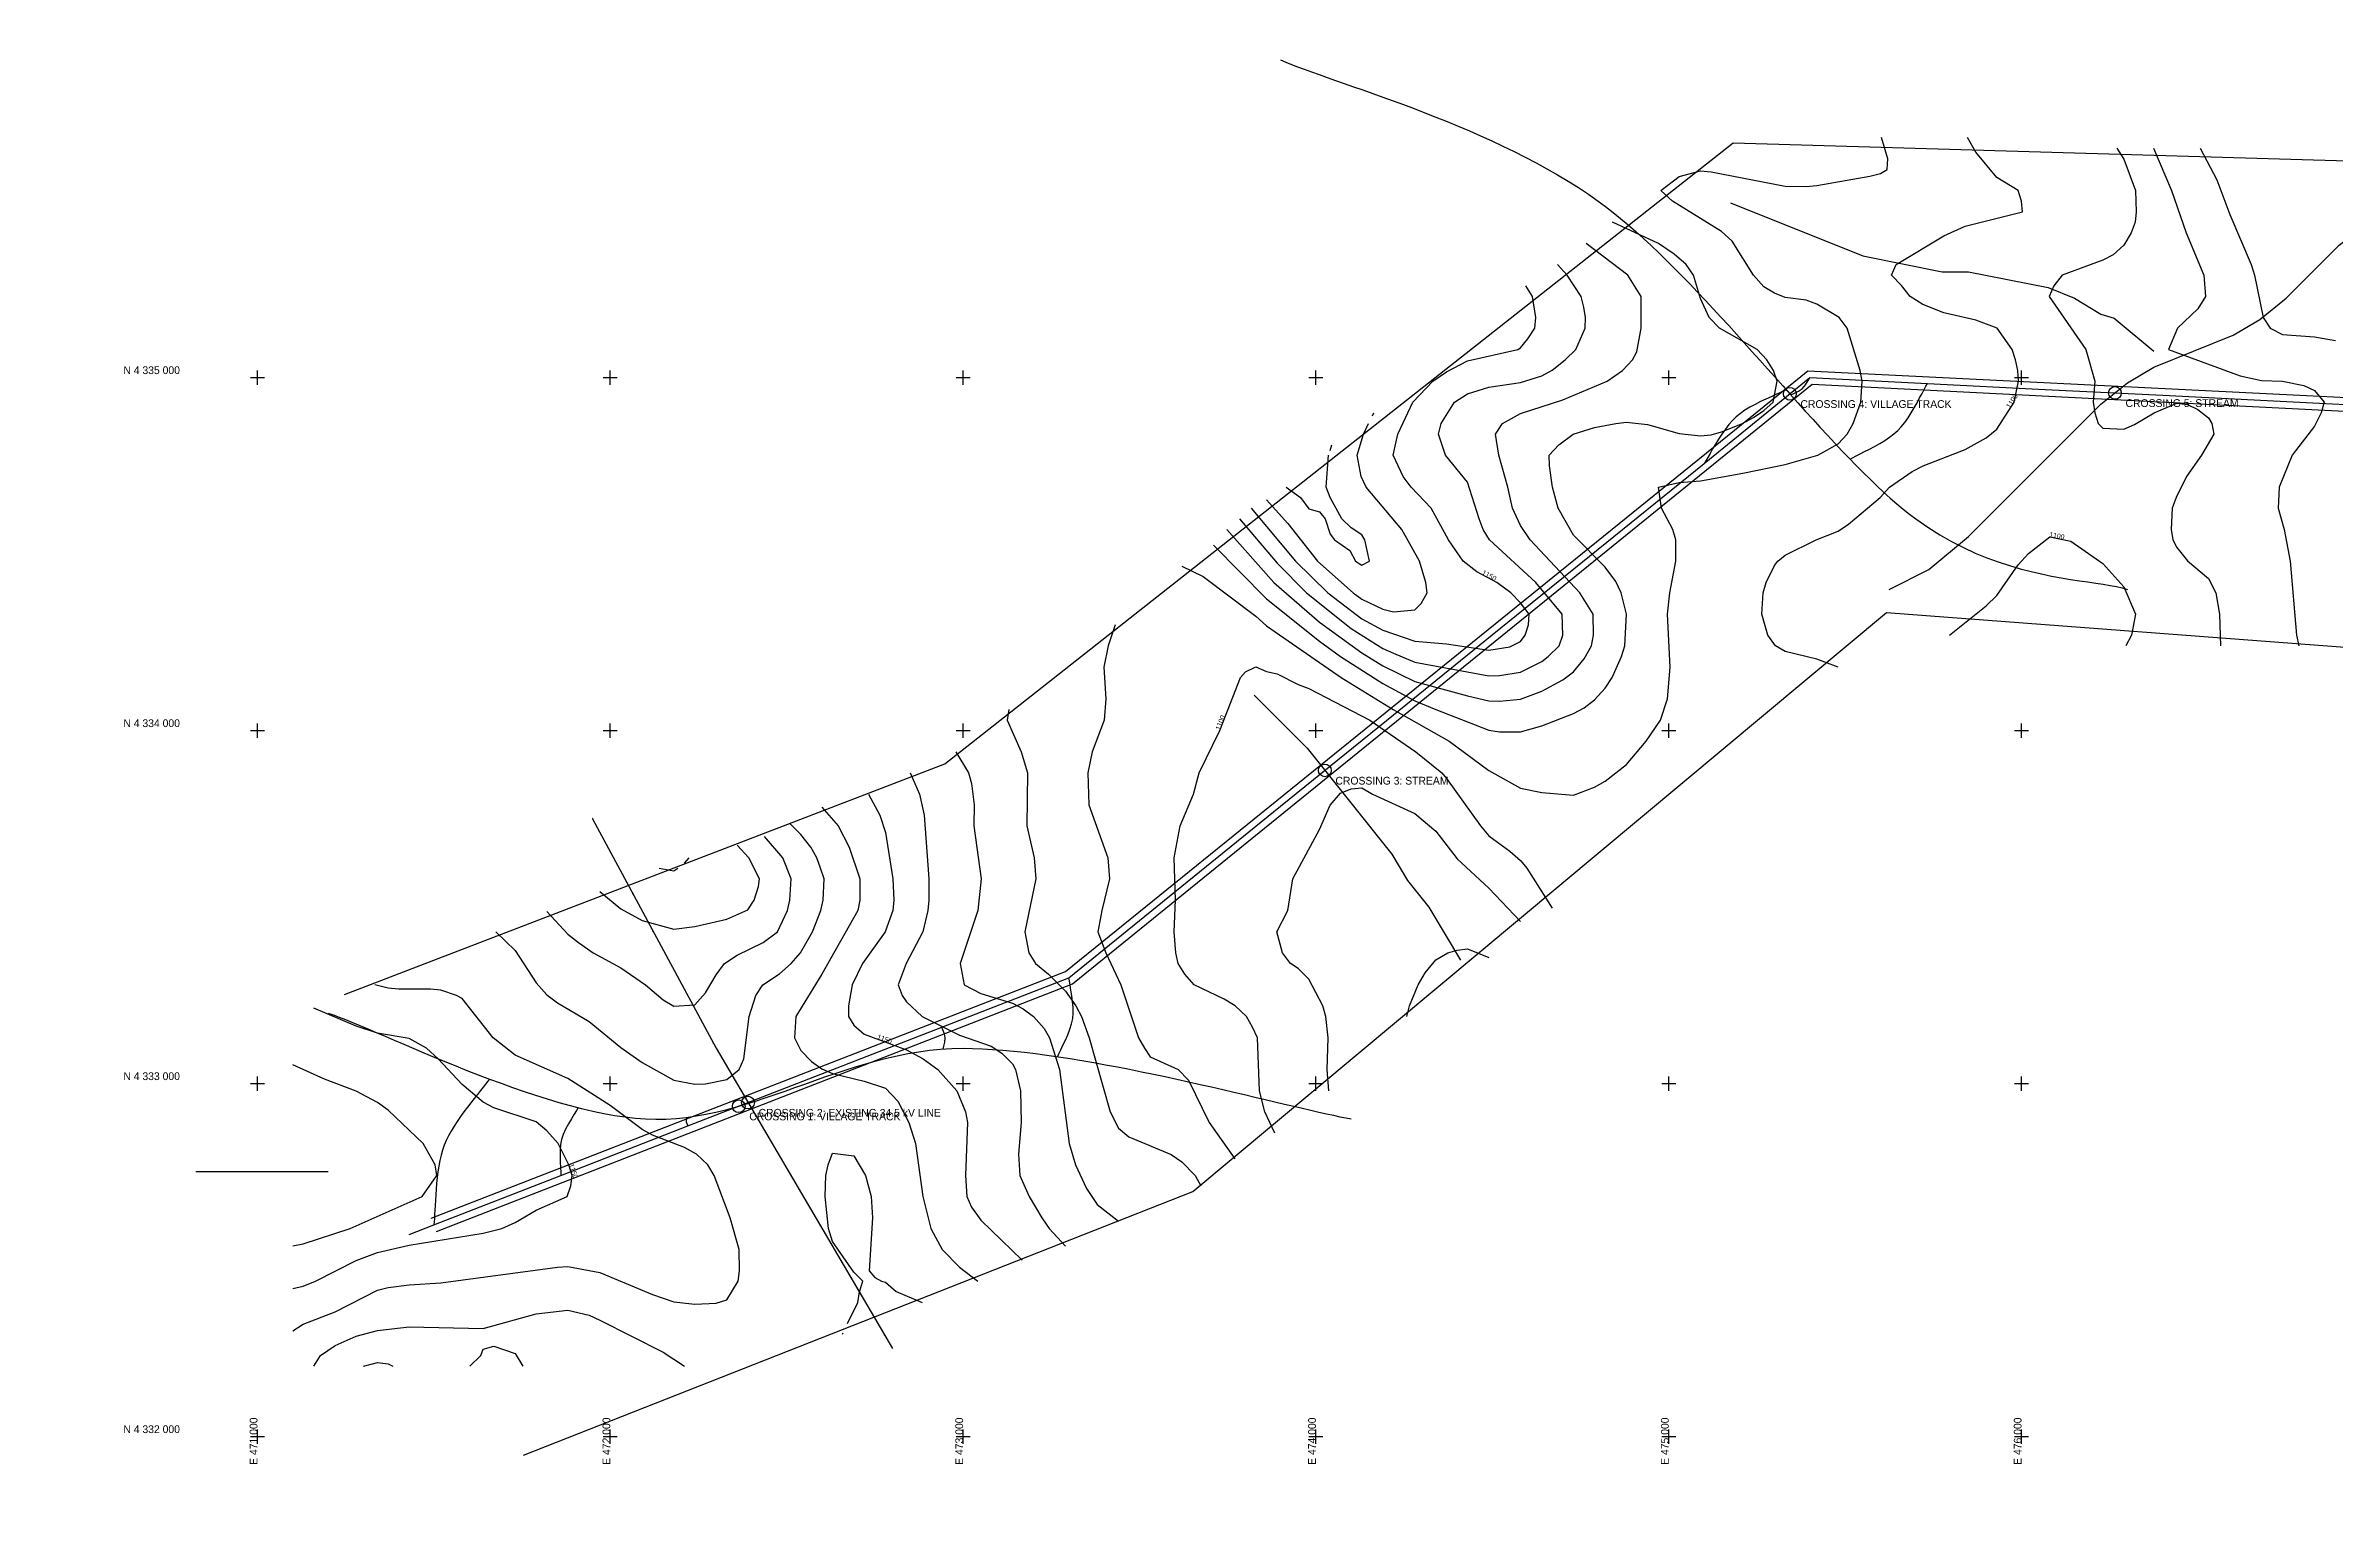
# Model space of a CAD drawing. Header units: metres. Extents: x 470400 to 482290, y 4331800 to 4340210.
# Drawn here: x 470400 to 476886, y 4331800 to 4335940 of the extents above; entities that cross this region are included whole.
import ezdxf
from ezdxf.enums import TextEntityAlignment as Align

# ---------------------------------------------------------------- set-up
doc = ezdxf.new("R2010")
doc.units = ezdxf.units.M
for name, color, linetype in [('CROSSING-TEXT', 7, 'Continuous'), ('EXISTING-34.5KV-LINE', 6, 'Continuous'), ('EXISTING-VILLAGE-TRACK', 251, 'Continuous'), ('GRID-COORDINATES', 8, 'Continuous'), ('OHL-154KV', 1, 'Continuous'), ('RIGHT-OF-WAY-40M', 252, 'Continuous'), ('ROAD-ACCESS-TRACK', 41, 'Continuous'), ('STREAM', 150, 'Continuous'), ('SURVEY-CORRIDOR', 8, 'Continuous'), ('TOPO-CONTOUR-MAJOR', 8, 'Continuous'), ('TOPO-CONTOUR-MINOR', 252, 'Continuous'), ('TOPO-TEXT', 8, 'Continuous')]:
    doc.layers.add(name, color=color, linetype=linetype)

# ---------------------------------------------------------------- blocks, each defined once
blk = doc.blocks.new('POLE_34.5KV')
blk.add_lwpolyline([(-0.75, -0.75), (0.75, -0.75), (0.75, 0.75), (-0.75, 0.75)], close=True)

msp = doc.modelspace()

# ---------------------------------------------------------------- linework, layer by layer
at = {"layer": 'CROSSING-TEXT'}
for centre in [(475343.3, 4334954.1), (476264.7, 4334956.8), (474025.3, 4333887.1), (472364, 4332936), (472390.4, 4332946.3)]:
    msp.add_circle(centre, 18, dxfattribs=at)
at = {"layer": 'EXISTING-34.5KV-LINE'}
msp.add_lwpolyline([(471950, 4333750), (472300, 4333100), (472800, 4332250)], dxfattribs=at)
at = {"layer": 'EXISTING-VILLAGE-TRACK'}
for points in [[(473900, 4335900), (473914.5, 4335893.8), (473930.5, 4335887.3), (473948, 4335880.5), (473967, 4335873.5), (473987.3, 4335866.1), (474008.9, 4335858.4), (474031.7, 4335850.3), (474055.6, 4335842), (474080.5, 4335833.3), (474106.5, 4335824.2), (474133.3, 4335814.8), (474161, 4335805), (474189.4, 4335794.9), (474218.5, 4335784.3), (474248.2, 4335773.4), (474278.5, 4335762.1), (474309.1, 4335750.3), (474340.2, 4335738.2), (474371.6, 4335725.6), (474403.1, 4335712.6), (474434.9, 4335699.1), (474466.7, 4335685.2), (474498.5, 4335670.8), (474530.2, 4335656), (474561.8, 4335640.7), (474593.1, 4335624.9), (474624.2, 4335608.6), (474654.9, 4335591.8), (474685.1, 4335574.5), (474714.8, 4335556.6), (474743.9, 4335538.3), (474772.3, 4335519.4), (474800, 4335500), (474821, 4335484.4), (474842.2, 4335468), (474863.5, 4335450.7), (474884.9, 4335432.7), (474906.4, 4335413.9), (474928.1, 4335394.4), (474949.8, 4335374.2), (474971.7, 4335353.5), (474993.6, 4335332.2), (475015.5, 4335310.4), (475037.5, 4335288.1), (475059.6, 4335265.4), (475081.7, 4335242.4), (475103.7, 4335219), (475125.8, 4335195.3), (475147.9, 4335171.4), (475170, 4335147.2), (475192, 4335123), (475214, 4335098.6), (475236, 4335074.2), (475257.8, 4335049.7), (475279.6, 4335025.3), (475301.4, 4335001), (475323, 4334976.7), (475344.5, 4334952.7), (475365.9, 4334928.9), (475387.1, 4334905.3), (475408.2, 4334882), (475429.2, 4334859.1), (475450, 4334836.5), (475470.6, 4334814.4), (475491, 4334792.8), (475511.2, 4334771.7), (475531.3, 4334751.2), (475551, 4334731.3), (475570.6, 4334712.1), (475589.9, 4334693.6), (475609, 4334675.9), (475627.8, 4334658.9), (475646.3, 4334642.8), (475664.5, 4334627.6), (475682.4, 4334613.3), (475700, 4334600), (475734.1, 4334576.2), (475768.1, 4334554.8), (475801.9, 4334535.5), (475835.5, 4334518.3), (475868.7, 4334503.1), (475901.5, 4334489.6), (475933.8, 4334477.7), (475965.5, 4334467.3), (475996.5, 4334458.3), (476026.8, 4334450.5), (476056.2, 4334443.8), (476084.7, 4334437.9), (476112.2, 4334432.9), (476138.6, 4334428.5), (476163.8, 4334424.7), (476187.8, 4334421.2), (476210.3, 4334417.9), (476231.5, 4334414.7), (476251.1, 4334411.5), (476269.1, 4334408), (476285.4, 4334404.3), (476300, 4334400)], [(471200, 4333200), (471214.9, 4333194.8), (471231.5, 4333188.6), (471249.7, 4333181.4), (471269.4, 4333173.4), (471290.6, 4333164.7), (471313, 4333155.2), (471336.8, 4333145.1), (471361.7, 4333134.4), (471387.7, 4333123.2), (471414.8, 4333111.6), (471442.8, 4333099.7), (471471.6, 4333087.5), (471501.2, 4333075.1), (471531.5, 4333062.6), (471562.3, 4333050), (471593.8, 4333037.5), (471625.6, 4333025.1), (471657.8, 4333012.8), (471690.3, 4333000.8), (471722.9, 4332989.1), (471755.7, 4332977.7), (471788.5, 4332966.9), (471821.3, 4332956.6), (471853.9, 4332946.9), (471886.3, 4332937.9), (471918.4, 4332929.6), (471950.1, 4332922.2), (471981.3, 4332915.6), (472012, 4332910.1), (472042.1, 4332905.6), (472071.4, 4332902.2), (472100, 4332900), (472128.9, 4332899.1), (472157.7, 4332899.6), (472186.3, 4332901.3), (472214.7, 4332904.2), (472243, 4332908.3), (472271.2, 4332913.3), (472299.3, 4332919.2), (472327.3, 4332926), (472355.3, 4332933.5), (472383.3, 4332941.6), (472411.2, 4332950.3), (472439.2, 4332959.4), (472467.2, 4332968.9), (472495.3, 4332978.7), (472523.4, 4332988.7), (472551.6, 4332998.8), (472580, 4333008.9), (472608.4, 4333018.9), (472637.1, 4333028.7), (472665.9, 4333038.3), (472694.9, 4333047.5), (472724.1, 4333056.2), (472753.5, 4333064.4), (472783.2, 4333072), (472813.2, 4333078.9), (472843.5, 4333085), (472874.1, 4333090.1), (472905, 4333094.3), (472936.3, 4333097.4), (472967.9, 4333099.3), (473000, 4333100), (473026.8, 4333099.7), (473054.6, 4333098.7), (473083.3, 4333097), (473112.8, 4333094.8), (473143.1, 4333092), (473174, 4333088.7), (473205.6, 4333084.9), (473237.7, 4333080.6), (473270.3, 4333075.9), (473303.3, 4333070.8), (473336.6, 4333065.4), (473370.1, 4333059.6), (473403.9, 4333053.5), (473437.7, 4333047.1), (473471.6, 4333040.5), (473505.5, 4333033.8), (473539.3, 4333026.8), (473572.9, 4333019.7), (473606.2, 4333012.5), (473639.3, 4333005.2), (473672, 4332997.9), (473704.2, 4332990.6), (473735.9, 4332983.3), (473767, 4332976.1), (473797.4, 4332969), (473827.1, 4332962), (473856, 4332955.2), (473884, 4332948.5), (473911.1, 4332942.1), (473937.1, 4332936), (473962, 4332930.1), (473985.8, 4332924.6), (474008.3, 4332919.4), (474029.6, 4332914.6), (474049.4, 4332910.2), (474067.8, 4332906.3), (474084.7, 4332902.9), (474100, 4332900)]]:
    msp.add_lwpolyline(points, dxfattribs=at)
at = {"layer": 'GRID-COORDINATES'}
for p, q in [((470980, 4335000), (471020, 4335000)), ((471000, 4334980), (471000, 4335020)), ((471980, 4335000), (472020, 4335000)), ((472000, 4334980), (472000, 4335020)), ((472980, 4335000), (473020, 4335000)), ((473000, 4334980), (473000, 4335020)), ((473980, 4335000), (474020, 4335000)), ((474000, 4334980), (474000, 4335020)), ((474980, 4335000), (475020, 4335000)), ((475000, 4334980), (475000, 4335020)), ((475980, 4335000), (476020, 4335000)), ((476000, 4334980), (476000, 4335020)), ((470980, 4334000), (471020, 4334000)), ((471000, 4333980), (471000, 4334020)), ((471980, 4334000), (472020, 4334000)), ((472000, 4333980), (472000, 4334020)), ((472980, 4334000), (473020, 4334000)), ((473000, 4333980), (473000, 4334020)), ((473980, 4334000), (474020, 4334000)), ((474000, 4333980), (474000, 4334020)), ((474980, 4334000), (475020, 4334000)), ((475000, 4333980), (475000, 4334020)), ((475980, 4334000), (476020, 4334000)), ((476000, 4333980), (476000, 4334020)), ((471000, 4332980), (471000, 4333020)), ((472000, 4332980), (472000, 4333020)), ((473000, 4332980), (473000, 4333020)), ((474000, 4332980), (474000, 4333020)), ((475000, 4332980), (475000, 4333020)), ((476000, 4332980), (476000, 4333020)), ((470980, 4333000), (471020, 4333000)), ((471980, 4333000), (472020, 4333000)), ((472980, 4333000), (473020, 4333000)), ((473980, 4333000), (474020, 4333000)), ((474980, 4333000), (475020, 4333000)), ((475980, 4333000), (476020, 4333000)), ((470980, 4332000), (471020, 4332000)), ((471000, 4331980), (471000, 4332020)), ((471980, 4332000), (472020, 4332000)), ((472000, 4331980), (472000, 4332020)), ((472980, 4332000), (473020, 4332000)), ((473000, 4331980), (473000, 4332020)), ((473980, 4332000), (474020, 4332000)), ((474000, 4331980), (474000, 4332020)), ((474980, 4332000), (475020, 4332000)), ((475000, 4331980), (475000, 4332020)), ((475980, 4332000), (476020, 4332000)), ((476000, 4331980), (476000, 4332020))]:
    msp.add_line(p, q, dxfattribs=at)
at = {"layer": 'OHL-154KV'}
msp.add_lwpolyline([(471430.1, 4332572.8), (471500, 4332600), (471860, 4332740), (472220, 4332880), (472580, 4333020), (472940, 4333160), (473300, 4333300), (473600, 4333542.9), (473900, 4333785.7), (474200, 4334028.6), (474500, 4334271.4), (474800, 4334514.3), (475100, 4334757.1), (475400, 4335000), (475733.3, 4334983.3), (476066.7, 4334966.7), (476400, 4334950), (476733.3, 4334933.3), (477066.7, 4334916.7)], dxfattribs=at)
at = {"layer": 'RIGHT-OF-WAY-40M'}
for points in [[(471492.8, 4332618.6), (473290, 4333317.3), (475393.8, 4335019), (477400.2, 4334920), (479391.7, 4334968.2), (479931.5, 4335557.6), (480080, 4339500.8)], [(471507.2, 4332581.4), (473310, 4333282.7), (475406.2, 4334981), (477399.8, 4334880), (479408.3, 4334931.8), (479968.5, 4335542.4), (480120, 4339499.2)]]:
    msp.add_lwpolyline(points, dxfattribs=at)
at = {"layer": 'ROAD-ACCESS-TRACK'}
for points in [[(475333, 4334965.5), (475325.3, 4334961.7), (475315.2, 4334957.1), (475303.3, 4334951.7), (475289.9, 4334945.8), (475275.4, 4334939.2), (475260.4, 4334932), (475245.2, 4334924.3), (475230.3, 4334916.2), (475216.1, 4334907.6), (475203, 4334898.6), (475191.5, 4334889.3), (475181, 4334878.9), (475170.6, 4334866.9), (475160.5, 4334853.7), (475150.7, 4334839.8), (475141.4, 4334825.6), (475132.6, 4334811.4), (475124.4, 4334797.8), (475117, 4334785.2), (475110.4, 4334773.9), (475104.7, 4334764.4), (475100, 4334757.1)], [(475345.7, 4334951.3), (475354.7, 4334955.4), (475367.4, 4334961.6), (475378.7, 4334969.1), (475387.5, 4334979.6), (475394.9, 4334991.5), (475400, 4335000)], [(475513.8, 4334769.1), (475521.2, 4334773.2), (475530.9, 4334778.2), (475542.4, 4334783.9), (475555.3, 4334790.3), (475569.1, 4334797.4), (475583.5, 4334805), (475598.1, 4334813.2), (475612.4, 4334821.9), (475625.9, 4334830.9), (475638.4, 4334840.3), (475649.3, 4334849.9), (475659.2, 4334860.5), (475668.8, 4334872.7), (475678.2, 4334886.1), (475687.2, 4334900.1), (475695.7, 4334914.5), (475703.7, 4334928.7), (475711.1, 4334942.4), (475717.9, 4334955.1), (475723.9, 4334966.5), (475729, 4334976), (475733.3, 4334983.3)], [(473267.7, 4333076.3), (473271.4, 4333084.6), (473276.7, 4333095.5), (473283.1, 4333108.5), (473289.9, 4333123.1), (473296.6, 4333138.5), (473302.7, 4333154.2), (473307.6, 4333169.7), (473310.7, 4333184.3), (473311.9, 4333199.2), (473311.6, 4333215.4), (473310.2, 4333232.2), (473308, 4333248.9), (473305.6, 4333264.7), (473303.2, 4333279), (473301.2, 4333291), (473300, 4333300)], [(472943.8, 4333097.9), (472945.8, 4333106.1), (472948.4, 4333117.8), (472949.3, 4333129.4), (472947, 4333140.8), (472943, 4333152.1), (472940, 4333160)], [(471657.3, 4333013), (471652.7, 4333006.5), (471646.8, 4332998.8), (471639.8, 4332989.9), (471632, 4332980.1), (471623.4, 4332969.5), (471614.3, 4332958), (471604.8, 4332945.9), (471595, 4332933.3), (471585.2, 4332920.2), (471575.6, 4332906.7), (471566.2, 4332893.1), (471557.2, 4332879.3), (471548.8, 4332865.6), (471541.3, 4332851.9), (471534.6, 4332838.5), (471529.1, 4332825.4), (471524.5, 4332811.9), (471520.5, 4332797.5), (471517.1, 4332782.2), (471514.2, 4332766.4), (471511.7, 4332750.2), (471509.7, 4332733.7), (471507.9, 4332717.2), (471506.5, 4332701), (471505.4, 4332685), (471504.4, 4332669.7), (471503.6, 4332655.1), (471502.9, 4332641.4), (471502.2, 4332628.8), (471501.6, 4332617.6), (471500.8, 4332608), (471500, 4332600)], [(471909.4, 4332931.9), (471904.7, 4332923.9), (471897.9, 4332913.1), (471889.9, 4332900.2), (471881.4, 4332886), (471873.4, 4332871.1), (471866.5, 4332856.2), (471861.7, 4332841.9), (471859, 4332827.1), (471857.8, 4332810.7), (471857.6, 4332793.7), (471858.2, 4332777.2), (471859, 4332762), (471859.7, 4332749.3), (471860, 4332740)], [(472216.5, 4332904.5), (472215.3, 4332891.8), (472220, 4332880)]]:
    msp.add_lwpolyline(points, dxfattribs=at)
at = {"layer": 'STREAM'}
for points in [[(475625, 4334400), (475737.5, 4334456.2), (475850, 4334550), (476225, 4334925), (476300, 4334985), (476375, 4335030), (476600, 4335120), (476675, 4335165), (476750, 4335225), (476900, 4335375), (476975, 4335435), (477125, 4335525), (477200, 4335555), (477275, 4335570), (477350, 4335600)], [(475175, 4335495), (475550, 4335345), (475775, 4335300), (475850, 4335300), (476075, 4335255), (476150, 4335225), (476225, 4335180), (476262.5, 4335168.8), (476375, 4335075)], [(473825, 4334100), (473975, 4333950), (474215, 4333650), (474260, 4333575), (474320, 4333500), (474410, 4333350)], [(471200, 4332750), (470825, 4332750)]]:
    msp.add_lwpolyline(points, dxfattribs=at)
at = {"layer": 'SURVEY-CORRIDOR'}
for points in [[(471246.3, 4333252.4), (472948.7, 4333905.5), (475182.9, 4335665.5), (477408.7, 4335599.9), (479110.2, 4335587.2), (479302.6, 4335816.1), (479400.5, 4339526.6)], [(471753.7, 4331947.6), (473651.3, 4332694.5), (475617.1, 4334334.5), (477391.3, 4334200.1), (479689.8, 4334312.8), (480597.4, 4335283.9), (480799.5, 4339473.4)]]:
    msp.add_lwpolyline(points, dxfattribs=at)
at = {"layer": 'TOPO-CONTOUR-MAJOR'}
for points in [[(475480, 4334179.4), (475420, 4334202.4), (475330, 4334224.5), (475302.9, 4334240), (475280.8, 4334270), (475263.6, 4334330), (475267.5, 4334390), (475275.8, 4334420), (475300, 4334467.4), (475309.3, 4334480), (475330, 4334496.6), (475418, 4334540), (475480, 4334565.3), (475510, 4334584.5), (475598.9, 4334660), (475625.9, 4334690), (475690, 4334733.9), (475721.6, 4334750), (475840, 4334796), (475900, 4334829.3), (475930, 4334854.3), (475978.8, 4334930), (475991.4, 4334990), (475989.7, 4335020), (475983, 4335050), (475973.1, 4335080), (475931.1, 4335140), (475870, 4335163.1), (475780, 4335183.8), (475720, 4335207.4), (475684.2, 4335230), (475660, 4335261.2), (475631.2, 4335290), (475644.7, 4335320), (475780, 4335401.8), (475840, 4335428.8), (476003.1, 4335470), (476000.1, 4335500), (475990.5, 4335530), (475930, 4335567.3), (475870, 4335638.8), (475846.7, 4335680)], [(473816.2, 4334630), (473941.9, 4334480), (474033.6, 4334390), (474130, 4334316.2), (474190, 4334284.2), (474280, 4334253.6), (474370, 4334245.4), (474490, 4334228.3), (474550, 4334237.6), (474580, 4334252.7), (474592.9, 4334270), (474602.1, 4334300), (474604.5, 4334330), (474580, 4334362.4), (474552.9, 4334390), (474512.7, 4334420), (474456.3, 4334450), (474417.7, 4334480), (474376.2, 4334540), (474326.9, 4334630), (474269.7, 4334690), (474246.9, 4334720), (474218.5, 4334780), (474232.2, 4334840), (474274.5, 4334930), (474331.7, 4334990), (474370, 4335016.7), (474430, 4335047.6), (474572.4, 4335080), (474580, 4335084.4), (474600.4, 4335110), (474620.1, 4335140), (474623.2, 4335170), (474613.6, 4335230), (474595.4, 4335260)], [(475796.1, 4334270), (475900, 4334353.7), (475930, 4334382.3), (475990, 4334469.2), (476020, 4334501.7), (476080, 4334549.1), (476140, 4334537.1), (476230, 4334473.2), (476290, 4334407.3), (476322.9, 4334330), (476311.4, 4334270), (476295.3, 4334240)], [(473883.9, 4332860), (473855.6, 4332920), (473839.9, 4332980), (473834.1, 4333130), (473820.2, 4333160), (473803.4, 4333190), (473770.7, 4333220), (473740, 4333238.8), (473655.4, 4333280), (473628.2, 4333310), (473609.8, 4333340), (473602.8, 4333370), (473598, 4333430), (473601.7, 4333520), (473598.7, 4333640), (473615.6, 4333730), (473652.7, 4333820), (473668.7, 4333880), (473727.9, 4334000), (473786.4, 4334150), (473800, 4334166.1), (473830, 4334180.4), (473860, 4334167.3), (473890, 4334160.4), (473950, 4334130.3), (473980, 4334119.6), (474153.2, 4334030), (474283.4, 4333940), (474356.6, 4333880), (474370, 4333864.6), (474466.2, 4333730), (474490, 4333702.3), (474550, 4333658.8), (474580, 4333632), (474597.9, 4333610), (474670, 4333496.6)], [(472731.9, 4333820), (472764.1, 4333760), (472780, 4333711.7), (472801, 4333580), (472803.6, 4333520), (472801.1, 4333490), (472779, 4333430), (472715.2, 4333340), (472685.8, 4333280), (472674.9, 4333220), (472675.3, 4333190), (472690, 4333165.7), (472720, 4333140.1), (472840, 4333095.7), (472887.2, 4333070), (472928.8, 4333040), (472982.6, 4332980), (473006.5, 4332920), (473012.6, 4332890), (473006.4, 4332740), (473010.2, 4332680), (473023.8, 4332650), (473050, 4332612.8), (473167.5, 4332500)], [(472138.2, 4333610), (472180, 4333603.2), (472191.5, 4333610)], [(472210, 4333624.6), (472223.8, 4333640)], [(471100, 4332419.2), (471130, 4332426), (471164.9, 4332440), (471280, 4332499.2), (471340, 4332521.1), (471430, 4332541.9), (471640, 4332576), (471692.8, 4332590), (471730, 4332606.6), (471790, 4332641.6), (471878.2, 4332680), (471887.9, 4332710), (471892.3, 4332740), (471882.7, 4332770), (471852.7, 4332830), (471820, 4332866.4), (471790, 4332891.4), (471670, 4332931), (471640, 4332947), (471580, 4332997.8), (471512.6, 4333070), (471479, 4333100), (471430, 4333128.2), (471340, 4333142.7), (471280, 4333162.7), (471160, 4333213.5)]]:
    msp.add_lwpolyline(points, dxfattribs=at)
at = {"layer": 'TOPO-CONTOUR-MINOR'}
for points in [[(473620, 4334466.1), (473680, 4334436.4), (473830, 4334324.4), (473860, 4334296.9), (474071.2, 4334150), (474219.2, 4334060), (474377.5, 4333970), (474490, 4333887.1), (474580, 4333836.6), (474640, 4333824.5), (474730, 4333816.9), (474790, 4333839.8), (474820, 4333857), (474880, 4333904), (474936.3, 4333970), (474977, 4334030), (474996.3, 4334090), (475003.7, 4334180), (474996.9, 4334330), (475002.8, 4334390), (475020.1, 4334480), (475019.7, 4334540), (475012.1, 4334570), (474979.7, 4334630), (474971.2, 4334690), (475030, 4334703.1), (475090, 4334707.2), (475210, 4334729.2), (475330, 4334754.2), (475423, 4334780), (475480, 4334812.8), (475506.2, 4334840), (475522.5, 4334870), (475544.3, 4334930), (475548.5, 4334990), (475542.8, 4335020), (475505.5, 4335140), (475483.3, 4335170), (475420, 4335208.2), (475390, 4335219.4), (475330, 4335227.1), (475300, 4335238.9), (475270, 4335256.9), (475240, 4335289.8), (475180, 4335386.8), (475150, 4335413.7), (475010.3, 4335500), (474977.6, 4335530), (475030, 4335570), (475090, 4335586), (475120, 4335583.3), (475330, 4335542.6), (475390, 4335541.2), (475420, 4335544.4), (475570, 4335570.6), (475600, 4335578.3), (475619, 4335590), (475620.8, 4335620), (475603, 4335680)], [(476270.2, 4335650), (476290, 4335619.2), (476322.7, 4335530), (476324.8, 4335470), (476322.1, 4335440), (476310.3, 4335410), (476290, 4335374.8), (476260, 4335347.5), (476230, 4335332.3), (476115.5, 4335290), (476091.1, 4335260), (476077.9, 4335230), (476182.5, 4335080), (476207.8, 4334990), (476203.3, 4334930), (476207.3, 4334900), (476217.2, 4334870), (476230, 4334857.1), (476290, 4334853.9), (476320, 4334867), (476376, 4334900), (476440, 4334927.9), (476470, 4334924.2), (476500, 4334909.7), (476530, 4334886.4), (476539.6, 4334870), (476545.1, 4334840), (476509.8, 4334780), (476467.7, 4334720), (476438.1, 4334660), (476427.2, 4334630), (476424, 4334570), (476428.8, 4334540), (476440, 4334518.7), (476470, 4334481.3), (476530, 4334430.8), (476550.7, 4334390), (476561.2, 4334330), (476564.2, 4334240)], [(476373.8, 4335650), (476425.4, 4335530), (476466.6, 4335410), (476516.7, 4335290), (476521.8, 4335230), (476500, 4335194.8), (476442.3, 4335140), (476416.8, 4335080), (476620, 4335005), (476680, 4334992), (476740, 4334989.8), (476800, 4334977.5), (476830, 4334963.1), (476857.5, 4334930), (476848.9, 4334900), (476830, 4334862.4), (476767, 4334780), (476729.9, 4334690), (476727, 4334630), (476744, 4334570), (476761.8, 4334480), (476779.6, 4334270), (476786, 4334240)], [(476505.8, 4335650), (476553.3, 4335560), (476590, 4335462.1), (476650.4, 4335320), (476660.6, 4335290), (476684.8, 4335170), (476704.5, 4335140), (476740, 4335122), (476830, 4335115.6), (476890, 4335104.7)], [(473710, 4334525.1), (473860, 4334373.4), (474010, 4334253), (474069.9, 4334210), (474190, 4334133.1), (474280, 4334084.4), (474340, 4334059.7), (474490, 4334001.7), (474520, 4333996.8), (474580, 4333996.2), (474640, 4334013.3), (474730, 4334048.4), (474760, 4334064.4), (474790, 4334087.4), (474819.5, 4334120), (474839.3, 4334150), (474866.1, 4334210), (474875.9, 4334240), (474879.9, 4334330), (474864.8, 4334390), (474850, 4334422.8), (474820, 4334462.6), (474730, 4334553.5), (474686.3, 4334630), (474671, 4334690), (474661.9, 4334750), (474661.2, 4334780), (474688.5, 4334810), (474728.7, 4334840), (474790, 4334858.7), (474850, 4334870.3), (474880, 4334873.7), (474940, 4334867.4), (475030, 4334841.3), (475090, 4334834.6), (475120, 4334838), (475150, 4334846.6), (475209, 4334870), (475240, 4334886.8), (475270, 4334906.7), (475296.1, 4334930), (475307.3, 4334990), (475297.1, 4335020), (475277.6, 4335050), (475251.1, 4335080), (475144.2, 4335140), (475114.9, 4335170), (475090, 4335224.5), (475070.5, 4335290), (475049.3, 4335320), (475015.2, 4335350), (474971.2, 4335380), (474840.5, 4335440)], [(473747.2, 4334570), (473880.9, 4334420), (474010, 4334307.4), (474130, 4334220.6), (474190, 4334183.9), (474280, 4334138.9), (474430, 4334098.3), (474490, 4334084.7), (474520, 4334083.4), (474580, 4334089), (474640, 4334111.5), (474700, 4334143.7), (474730, 4334166.3), (474760, 4334203.5), (474781.3, 4334240), (474786.8, 4334270), (474785.8, 4334330), (474748.2, 4334390), (474607.1, 4334540), (474580, 4334580.7), (474556.9, 4334630), (474544.4, 4334690), (474518.5, 4334780), (474508.6, 4334840), (474529.3, 4334870), (474580, 4334898.7), (474700, 4334936.9), (474825.7, 4334990), (474869.4, 4335020), (474897.5, 4335050), (474910, 4335073.2), (474921.7, 4335140), (474921.7, 4335230), (474884.5, 4335290), (474765.7, 4335380)], [(473783.2, 4334600), (473890, 4334474.5), (473973.7, 4334390), (474100, 4334288.9), (474190, 4334232.8), (474220, 4334219.1), (474280, 4334193.6), (474490, 4334154.9), (474520, 4334155.7), (474580, 4334165.3), (474640, 4334195.8), (474658.4, 4334210), (474689.9, 4334240), (474699.6, 4334270), (474697.9, 4334330), (474623.2, 4334420), (474491.6, 4334540), (474474.1, 4334570), (474462.8, 4334600), (474430, 4334703.7), (474367.3, 4334780), (474347, 4334840), (474355.4, 4334870), (474393.2, 4334930), (474430, 4334953.7), (474490, 4334972.6), (474580, 4334986.5), (474640, 4335005.1), (474670, 4335020.9), (474706.9, 4335050), (474736.6, 4335080), (474763, 4335140), (474763.9, 4335170), (474759.2, 4335200), (474752.1, 4335230), (474711.9, 4335290), (474684.9, 4335320)], [(474160, 4334891.4), (474164.4, 4334900)], [(473860, 4334654.2), (473920, 4334586.5), (474004.3, 4334480), (474105.2, 4334390), (474130, 4334372.6), (474190, 4334344), (474220, 4334336.9), (474280, 4334341.7), (474297.9, 4334360), (474315, 4334390), (474311.5, 4334420), (474293.8, 4334480), (474244, 4334570), (474142.2, 4334690), (474128.1, 4334720), (474117.2, 4334780), (474135.1, 4334840), (474148.9, 4334870)], [(473915.6, 4334690), (473956.3, 4334660), (473980, 4334628.7), (474010, 4334619.5), (474025.9, 4334600), (474040, 4334556.2), (474052.7, 4334540), (474096.3, 4334510), (474112.6, 4334480), (474130, 4334468.8), (474151.6, 4334480), (474138.8, 4334540), (474130, 4334554.4), (474100, 4334574.5), (474073.4, 4334600), (474040.5, 4334660), (474029.5, 4334690), (474035.3, 4334780)], [(474040, 4334793.2), (474045.1, 4334810)], [(473430.7, 4334300), (473411.5, 4334240), (473398.6, 4334180), (473404.1, 4334090), (473400.3, 4334030), (473365.6, 4333940), (473353.5, 4333880), (473356.5, 4333790), (473410.7, 4333640), (473415.4, 4333580), (473392.8, 4333490), (473382.2, 4333430), (473404.1, 4333370), (473446.8, 4333280), (473497.4, 4333130), (473514.2, 4333100), (473530, 4333075.7), (473610, 4333040), (473639.2, 4333010), (473697.1, 4332890), (473770, 4332786.8)], [(473129.3, 4334060), (473125.2, 4334030), (473164.7, 4333940), (473183, 4333880), (473180.8, 4333730), (473201, 4333640), (473206.6, 4333580), (473175.4, 4333430), (473186.6, 4333370), (473204.9, 4333340), (473242.5, 4333310), (473290, 4333261.7), (473319.7, 4333220), (473335.6, 4333190), (473357.6, 4333130), (473417, 4332920), (473440, 4332874.2), (473470, 4332849.1), (473590, 4332799), (473620, 4332778.2), (473657.6, 4332740), (473674.1, 4332710)], [(472979.8, 4333940), (473015.5, 4333880), (473023.4, 4333850), (473031.5, 4333790), (473030.3, 4333730), (473051.3, 4333580), (473042, 4333490), (472991.7, 4333340), (473003.4, 4333280), (473050, 4333254.9), (473140, 4333227.5), (473170, 4333212.1), (473199.8, 4333190), (473230, 4333156.2), (473245.2, 4333130), (473273.3, 4333040), (473301, 4332830), (473318.3, 4332770), (473350, 4332703.1), (473380, 4332657.6), (473440, 4332610.1)], [(472850.4, 4333880), (472876, 4333820), (472889.4, 4333760), (472902.5, 4333580), (472902.6, 4333520), (472900.1, 4333490), (472885.6, 4333430), (472839, 4333340), (472815.8, 4333280), (472827.6, 4333250), (472840, 4333231.9), (472884.1, 4333190), (472990, 4333136.8), (473080, 4333106.3), (473110, 4333086.2), (473140, 4333055.8), (473148.1, 4333040), (473162.7, 4332980), (473165, 4332890), (473156.7, 4332800), (473160.7, 4332740), (473186.9, 4332680), (473223.5, 4332620), (473243.7, 4332590), (473290, 4332539.6)], [(474036.7, 4332980), (474031.8, 4333040), (474034.7, 4333130), (474028.2, 4333190), (474019.8, 4333220), (473980, 4333296.3), (473950, 4333325.8), (473928, 4333340), (473905.6, 4333370), (473889.5, 4333430), (473920.8, 4333490), (473934.9, 4333580), (474010, 4333720), (474040, 4333788.5), (474070, 4333822.6), (474100, 4333835), (474130, 4333838.1), (474160, 4333819.6), (474280, 4333764.9), (474340, 4333715.5), (474400, 4333636.3), (474490, 4333553.9), (474580, 4333459.4)], [(471675.2, 4333430), (471730, 4333377.3), (471790, 4333285.1), (471820, 4333251.6), (471850, 4333228.8), (471940, 4333175.5), (472030, 4333102.3), (472090, 4333059.6), (472180, 4333009.3), (472240, 4332998), (472270, 4332999.2), (472330, 4333011.5), (472365.5, 4333040), (472378.2, 4333070), (472393.3, 4333190), (472412.7, 4333250), (472432.1, 4333280), (472480, 4333310.8), (472513.1, 4333340), (472539.5, 4333370), (472572.8, 4333430), (472597, 4333490), (472603.1, 4333520), (472606, 4333580), (472595.6, 4333610), (472585, 4333640), (472568, 4333670), (472540, 4333705.9), (472510, 4333736.1)], [(472600, 4333782.7), (472646, 4333730), (472677.5, 4333670), (472707.2, 4333580), (472707.5, 4333520), (472701.8, 4333490), (472600, 4333309.6), (472526.3, 4333190), (472521.8, 4333130), (472540, 4333094), (472570, 4333063), (472600, 4333042.3), (472630, 4333028.3), (472720, 4333006.9), (472780, 4332987.1), (472814.6, 4332950), (472846.6, 4332890), (472865.5, 4332830), (472885.8, 4332680), (472908.2, 4332590), (472940.9, 4332530), (472990, 4332479.6), (473041.6, 4332440)], [(471820, 4333488), (471880, 4333423.5), (471910, 4333399.6), (471951.2, 4333370), (472030, 4333327.9), (472099.4, 4333280), (472150, 4333237.5), (472180, 4333219), (472240, 4333223.1), (472270, 4333256.8), (472300, 4333307.8), (472324, 4333340), (472360, 4333364), (472433.1, 4333400), (472474.2, 4333430), (472502.6, 4333490), (472508.7, 4333520), (472512.3, 4333580), (472488.7, 4333640), (472437.3, 4333700)], [(471970, 4333544.1), (472030, 4333495.3), (472090, 4333462.3), (472180, 4333437.7), (472240, 4333444.9), (472330, 4333466.2), (472390, 4333492.6), (472407.8, 4333520), (472420, 4333558.4), (472422.9, 4333580), (472393, 4333640), (472360, 4333675.2)], [(474257.6, 4333190), (474265.4, 4333220), (474290.1, 4333280), (474310, 4333314.1), (474340, 4333350.3), (474373.9, 4333370), (474400, 4333378.4), (474430, 4333382.2), (474490, 4333357.1)], [(471100, 4332299.3), (471130, 4332318.6), (471220, 4332353.8), (471340, 4332414.4), (471370, 4332422.3), (471430, 4332430.3), (471520, 4332435.9), (471850, 4332479.9), (471880, 4332482.2), (471970, 4332465.2), (472120, 4332402.3), (472180, 4332381.5), (472240, 4332374.8), (472300, 4332378.3), (472330, 4332387.9), (472362.2, 4332440), (472366.5, 4332470), (472365.7, 4332530), (472339.8, 4332620), (472294.7, 4332740), (472276.4, 4332770), (472244.5, 4332800), (472210, 4332818.8), (472120, 4332854.1), (472090, 4332870.1), (472000, 4332937.7), (471880, 4333014.9), (471730, 4333080.5), (471667.7, 4333130), (471580, 4333240.7), (471564.1, 4333250), (471520, 4333264.4), (471490, 4333267.8), (471400, 4333267.7), (471370, 4333270.3), (471332.4, 4333280)], [(471100, 4332540.1), (471130, 4332545.8), (471263.2, 4332590), (471467.1, 4332680), (471508.4, 4332740), (471504.1, 4332770), (471469.3, 4332830), (471370, 4332924.5), (471340, 4332946.6), (471280, 4332978.7), (471190, 4333012.8), (471100, 4333053.5)], [(472672.7, 4332320), (472701.8, 4332380), (472706.2, 4332410), (472716.1, 4332440), (472690, 4332466.3), (472630, 4332552.8), (472618.5, 4332590), (472608.6, 4332680), (472611.2, 4332740), (472617.4, 4332770), (472630, 4332802.6), (472690, 4332795), (472723.4, 4332740), (472739.4, 4332680), (472743, 4332620), (472733.6, 4332470), (472750, 4332450.9), (472768.5, 4332440), (472780, 4332437.8), (472810, 4332411.4), (472884.2, 4332380)], [(471160, 4332200), (471178.7, 4332230), (471220, 4332258.4), (471280, 4332284.4), (471340, 4332300.7), (471430, 4332311.1), (471640, 4332305.9), (471790, 4332347.8), (471880, 4332358), (471940, 4332343.8), (471970, 4332329.8), (472150, 4332239.4), (472210.1, 4332200)], [(471601.7, 4332200), (471633.5, 4332230), (471640, 4332247.8), (471670, 4332256), (471730, 4332235.6), (471752.1, 4332200)], [(472657.9, 4332290), (472660, 4332294.3)], [(471300.3, 4332200), (471340, 4332209.7), (471370, 4332205.7), (471383.7, 4332200)]]:
    msp.add_lwpolyline(points, dxfattribs=at)

# ---------------------------------------------------------------- block references
at = {"layer": 'EXISTING-34.5KV-LINE'}
for p in [(471950, 4333750), (472006.9, 4333644.3), (472063.8, 4333538.7), (472120.7, 4333433), (472177.6, 4333327.4), (472234.5, 4333221.7), (472291.4, 4333116.1), (472351.6, 4333012.3), (472412.4, 4332908.9), (472473.3, 4332805.4), (472534.1, 4332702), (472595, 4332598.6), (472655.8, 4332495.1), (472716.6, 4332391.7), (472777.5, 4332288.3)]:
    msp.add_blockref('POLE_34.5KV', p, dxfattribs=at)

# ---------------------------------------------------------------- texts
at = {"layer": 'CROSSING-TEXT'}
for s, p in [('CROSSING 4: VILLAGE TRACK', (475373.3, 4334914.1)), ('CROSSING 5: STREAM', (476294.7, 4334916.8)), ('CROSSING 3: STREAM', (474055.3, 4333847.1)), ('CROSSING 1: VILLAGE TRACK', (472394, 4332896)), ('CROSSING 2: EXISTING 34.5 kV LINE', (472420.4, 4332906.3))]:
    msp.add_text(s, height=22, dxfattribs=at).set_placement(p)
at = {"layer": 'GRID-COORDINATES'}
for s, p in [('N 4 335 000', (470620, 4335010)), ('N 4 334 000', (470620, 4334010)), ('N 4 333 000', (470620, 4333010)), ('N 4 332 000', (470620, 4332010))]:
    msp.add_text(s, height=22, dxfattribs=at).set_placement(p)
for s, p in [('E 471 000', (471000, 4331920)), ('E 472 000', (472000, 4331920)), ('E 473 000', (473000, 4331920)), ('E 474 000', (474000, 4331920)), ('E 475 000', (475000, 4331920)), ('E 476 000', (476000, 4331920))]:
    msp.add_text(s, height=22, rotation=90, dxfattribs=at).set_placement(p)
at = {"layer": 'TOPO-TEXT'}
for s, rotation, p in [('1100', 57.21647, (475978.8, 4334929.9)), ('1100', 348.71051, (476099, 4334545.3)), ('1150', 331.97485, (474488.1, 4334433.1)), ('1100', 68.68706, (473735.7, 4334020.1)), ('1150', 339.68382, (472775.3, 4333119.7)), ('1150', 287.86109, (471889.1, 4332750))]:
    msp.add_text(s, height=14, rotation=rotation, dxfattribs=at).set_placement(p, align=Align.CENTER)

doc.saveas('drawing.dxf')
